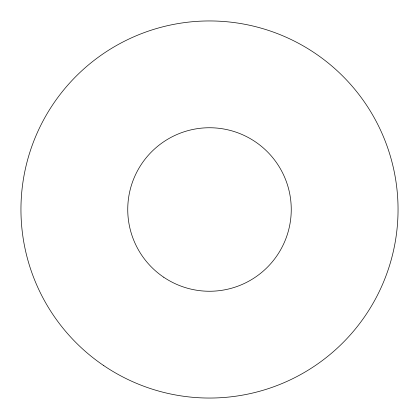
<?xml version="1.0" encoding="UTF-8"?>
<svg xmlns="http://www.w3.org/2000/svg" width="419" height="419" viewBox="0 0 419 419"><rect width="100%" height="100%" fill="white"/><g stroke="black" fill="none" stroke-linecap="round" stroke-linejoin="round"><path stroke-width="0.63" d="M103.818 365.646A188.55 188.55 0 0 0 397.568 222.95A188.55 188.55 0 0 0 127.114 39.899A188.55 188.55 0 0 0 103.818 365.646M163.677 277.2A81.747 81.747 0 0 0 291.043 215.329A81.747 81.747 0 0 0 173.78 135.966A81.747 81.747 0 0 0 163.677 277.2"/></g></svg>
